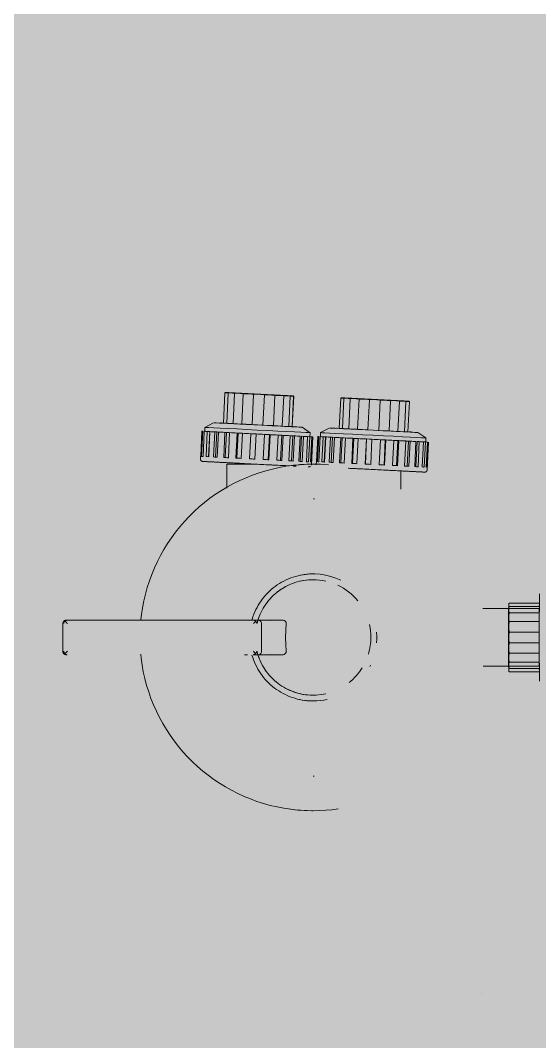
# Model space of a CAD drawing. Header units: millimetres. Extents: x -34838 to 729576, y -214038 to 121482.
# Drawn here: x 541116 to 541565, y -88479 to -87595 of the extents above; entities that cross this region are included whole.
import ezdxf

# ---------------------------------------------------------------- set-up
doc = ezdxf.new("R2010")
doc.units = ezdxf.units.MM
doc.header["$MEASUREMENT"] = 0
doc.layers.add('0_Ном._пера__202', color=7, linetype='Continuous', lineweight=13, true_color=0xe89b00)
doc.layers.add('АП _ 0 _ ОБЛАДНАННЯ (НИЖНЄ).3D_Ном._пера__211', color=7, linetype='Continuous', lineweight=13, true_color=0x0679ce)
doc.layers.add('АП _ 0 _ ОБЛАДНАННЯ (НИЖНЄ).3D_Ном._пера__155', color=1, linetype='Continuous', lineweight=13)
doc.layers.add('АП _ 0 _ ОБЛАДНАННЯ (НИЖНЄ).3D_Ном._пера__50', color=7, linetype='Continuous', lineweight=20)

msp = doc.modelspace()

# ---------------------------------------------------------------- hatches: boundary and pattern name
at = {"layer": '0_Ном._пера__202', "linetype": 'Continuous', "lineweight": 0, "true_color": 0x3a2600}
h = msp.add_hatch(color=38, dxfattribs=at)
h.paths.add_polyline_path([(537345.76, -89145.7), (537345.76, -85887.7), (549367.76, -85887.7), (549367.76, -91535.7), (548746.76, -91535.7), (548466.76, -91537.7), (548466.76, -91937.7), (548746.76, -91937.7), (548746.76, -93917.7), (524541.76, -93917.7), (524541.76, -91939.11), (524641.76, -91937.7), (524641.76, -91537.7), (524541.76, -91535.7), (524541.76, -89145.7)])
h.paths.add_polyline_path([(548441.76, -93667.7), (548441.76, -93567.7), (540441.76, -93567.7), (540441.76, -89237.7), (546311.76, -89237.7), (546311.76, -86887.7), (546215.76, -86887.7), (546211.76, -86887.7), (546211.76, -89137.7), (540441.76, -89137.7), (540441.76, -88437.7), (539841.76, -88437.7), (539841.76, -88542.31), (538499.8, -88542.31), (538499.8, -86772.31), (538399.8, -86772.31), (538399.8, -88642.31), (539841.76, -88642.31), (539841.76, -88900.04), (539841.76, -89237.7), (540341.76, -89237.7), (540341.76, -93567.7), (528441.76, -93567.7), (528441.76, -93667.7)], flags=0)
h.paths.add_polyline_path([(530641.76, -91937.7), (530241.76, -91937.7), (530241.76, -91537.7), (530641.76, -91537.7)], flags=0)
h.paths.add_polyline_path([(536241.76, -91537.7), (536641.76, -91537.7), (536641.76, -91937.7), (536241.76, -91937.7)], flags=0)
h.paths.add_polyline_path([(542641.76, -91937.7), (542241.76, -91937.7), (542241.76, -91537.7), (542641.76, -91537.7)], flags=0)
h.paths.add_polyline_path([(548016.76, -91937.7), (548016.76, -91537.7), (548416.76, -91537.7), (548416.76, -91937.7)], flags=0)

# ---------------------------------------------------------------- linework, layer by layer
at = {"layer": 'АП _ 0 _ ОБЛАДНАННЯ (НИЖНЄ).3D_Ном._пера__155', "color": 1, "linetype": 'Continuous', "lineweight": 13}
for p, q in [((541292.61, -87917.82), (541291.29, -87943.89)), ((541295.45, -87917.96), (541294.13, -87944.04)), ((541300.93, -87918.24), (541299.6, -87944.32)), ((541308.5, -87918.63), (541307.18, -87944.7)), ((541317.43, -87919.08), (541316.11, -87945.16)), ((541326.84, -87919.56), (541325.52, -87945.64)), ((541335.81, -87920.02), (541334.49, -87946.09)), ((541343.47, -87920.4), (541342.14, -87946.48)), ((541349.05, -87920.68), (541347.73, -87946.76)), ((541350.7, -87946.91), (541352.03, -87920.83)), ((541352.1, -87920.83), (541350.77, -87946.91)), ((541392.74, -87922.39), (541391.42, -87948.46)), ((541395.58, -87922.54), (541394.26, -87948.61)), ((541401.06, -87922.82), (541399.74, -87948.89)), ((541408.63, -87923.2), (541407.31, -87949.28)), ((541417.56, -87923.66), (541416.24, -87949.73)), ((541426.97, -87924.14), (541425.65, -87950.21)), ((541435.94, -87924.59), (541434.62, -87950.66)), ((541443.6, -87924.98), (541442.28, -87951.05)), ((541449.19, -87925.26), (541447.86, -87951.33)), ((541450.84, -87951.48), (541452.16, -87925.41)), ((541452.23, -87925.41), (541450.91, -87951.48)), ((541275.26, -87947.57), (541275.08, -87951.04)), ((541282.67, -87943.59), (541275.26, -87947.57)), ((541292.36, -87943.94), (541294.13, -87944.04)), ((541294.13, -87944.04), (541299.6, -87944.32)), ((541299.6, -87944.32), (541307.18, -87944.7)), ((541307.18, -87944.7), (541316.11, -87945.16)), ((541316.11, -87945.16), (541325.52, -87945.64)), ((541325.52, -87945.64), (541334.49, -87946.09)), ((541334.49, -87946.09), (541342.14, -87946.48)), ((541342.14, -87946.48), (541347.73, -87946.76)), ((541347.73, -87946.76), (541350.7, -87946.91)), ((541353.15, -87947.1), (541353.15, -87947.03)), ((541366.34, -87952.19), (541359.37, -87947.48)), ((541382.8, -87948.16), (541375.39, -87952.14)), ((541391.42, -87948.46), (541394.26, -87948.61)), ((541394.26, -87948.61), (541399.74, -87948.89)), ((541272.73, -87950.92), (541271.63, -87972.65)), ((541272.48, -87972.69), (541273.59, -87950.97)), ((541274.74, -87951.03), (541273.64, -87972.75)), ((541276.26, -87972.89), (541277.36, -87951.17)), ((541277.36, -87951.17), (541279.42, -87951.27)), ((541279.42, -87951.27), (541278.32, -87972.99)), ((541279.64, -87951.28), (541278.54, -87973)), ((541282.75, -87973.22), (541283.86, -87951.5)), ((541283.86, -87951.5), (541285.57, -87951.59)), ((541285.57, -87951.59), (541284.47, -87973.31)), ((541285.57, -87951.59), (541287.11, -87951.66)), ((541287.11, -87951.67), (541286.01, -87973.39)), ((541291.56, -87973.67), (541292.66, -87951.95)), ((541292.66, -87951.95), (541293.93, -87952.01)), ((541293.93, -87952.01), (541292.82, -87973.73)), ((541293.93, -87952.01), (541295.94, -87952.12)), ((541296.69, -87952.15), (541295.59, -87973.88)), ((541302.12, -87974.21), (541303.22, -87952.49)), ((541303.96, -87952.52), (541302.86, -87974.25)), ((541303.22, -87952.49), (541303.96, -87952.52)), ((541303.96, -87952.52), (541306.23, -87952.64)), ((541306.23, -87952.64), (541307.77, -87952.72)), ((541307.77, -87952.72), (541306.67, -87974.44)), ((541313.77, -87974.8), (541314.88, -87953.08)), ((541315.04, -87953.09), (541313.94, -87974.81)), ((541314.88, -87953.08), (541315.04, -87953.09)), ((541315.04, -87953.09), (541317.43, -87953.21)), ((541317.43, -87953.21), (541319.66, -87953.32)), ((541319.66, -87953.32), (541318.56, -87975.04)), ((541325.79, -87975.41), (541326.89, -87953.69)), ((541326.89, -87953.69), (541328.83, -87953.79)), ((541328.83, -87953.79), (541331.19, -87953.91)), ((541331.19, -87953.91), (541330.09, -87975.63)), ((541331.61, -87953.93), (541330.51, -87975.65)), ((541331.19, -87953.91), (541331.61, -87953.93)), ((541337.41, -87976), (541338.52, -87954.28)), ((541338.52, -87954.28), (541339.71, -87954.34)), ((541339.71, -87954.34), (541341.89, -87954.45)), ((541341.89, -87954.45), (541340.79, -87976.17)), ((541342.87, -87954.5), (541341.77, -87976.22)), ((541341.89, -87954.45), (541342.87, -87954.5)), ((541347.91, -87976.53), (541349.01, -87954.81)), ((541349.4, -87954.83), (541351.25, -87954.92)), ((541351.25, -87954.92), (541350.15, -87976.64)), ((541351.25, -87954.92), (541352.73, -87955)), ((541352.73, -87955), (541351.63, -87976.72)), ((541356.63, -87976.97), (541357.73, -87955.25)), ((541358.7, -87955.3), (541357.59, -87977.02)), ((541358.7, -87955.3), (541360.58, -87955.39)), ((541360.58, -87955.39), (541359.47, -87977.11)), ((541363.01, -87977.29), (541364.11, -87955.57)), ((541364.11, -87955.57), (541365.91, -87955.66)), ((541365.91, -87955.66), (541364.81, -87977.38)), ((541366.17, -87955.67), (541366.34, -87952.19)), ((541366.66, -87977.47), (541367.76, -87955.75)), ((541368.4, -87955.78), (541367.3, -87977.5)), ((541367.34, -87979.94), (541368.56, -87955.79)), ((541368.45, -87955.78), (541367.35, -87977.5)), ((541372.86, -87955.5), (541371.76, -87977.22)), ((541372.62, -87977.27), (541373.72, -87955.54)), ((541374.88, -87955.6), (541373.77, -87977.33)), ((541375.39, -87952.14), (541375.22, -87955.62)), ((541376.39, -87977.46), (541377.49, -87955.74)), ((541377.49, -87955.74), (541379.55, -87955.84)), ((541379.55, -87955.84), (541378.45, -87977.56)), ((541379.77, -87955.86), (541378.67, -87977.58)), ((541382.89, -87977.79), (541383.99, -87956.07)), ((541383.99, -87956.07), (541385.7, -87956.16)), ((541385.7, -87956.16), (541384.6, -87977.88)), ((541385.7, -87956.16), (541387.24, -87956.24)), ((541387.24, -87956.24), (541386.14, -87977.96)), ((541391.69, -87978.24), (541392.79, -87956.52)), ((541392.79, -87956.52), (541394.06, -87956.59)), ((541394.06, -87956.59), (541392.96, -87978.31)), ((541394.06, -87956.59), (541396.07, -87956.69)), ((541396.82, -87956.73), (541395.72, -87978.45)), ((541399.74, -87948.89), (541407.31, -87949.28)), ((541402.25, -87978.78), (541403.35, -87957.06)), ((541404.09, -87957.1), (541402.99, -87978.82)), ((541403.35, -87957.06), (541404.09, -87957.1)), ((541404.09, -87957.1), (541406.37, -87957.21)), ((541406.37, -87957.21), (541407.9, -87957.29)), ((541407.9, -87957.29), (541406.8, -87979.01)), ((541407.31, -87949.28), (541416.24, -87949.73)), ((541416.24, -87949.73), (541425.65, -87950.21)), ((541425.65, -87950.21), (541434.62, -87950.66)), ((541434.62, -87950.66), (541442.28, -87951.05)), ((541442.28, -87951.05), (541447.86, -87951.33)), ((541447.86, -87951.33), (541450.84, -87951.48)), ((541453.28, -87951.67), (541453.28, -87951.6)), ((541466.48, -87956.76), (541459.51, -87952.06)), ((541466.3, -87960.24), (541466.48, -87956.76)), ((541413.91, -87979.38), (541415.01, -87957.65)), ((541415.17, -87957.66), (541414.07, -87979.38)), ((541415.01, -87957.65), (541415.17, -87957.66)), ((541415.17, -87957.66), (541417.56, -87957.78)), ((541417.56, -87957.78), (541419.79, -87957.9)), ((541419.79, -87957.9), (541418.69, -87979.62)), ((541425.92, -87979.99), (541427.03, -87958.26)), ((541427.03, -87958.26), (541428.96, -87958.36)), ((541428.96, -87958.36), (541431.32, -87958.48)), ((541431.32, -87958.48), (541430.22, -87980.2)), ((541431.74, -87958.5), (541430.64, -87980.22)), ((541431.32, -87958.48), (541431.74, -87958.5)), ((541437.55, -87980.57), (541438.65, -87958.85)), ((541438.65, -87958.85), (541439.85, -87958.91)), ((541439.85, -87958.91), (541442.02, -87959.02)), ((541442.02, -87959.02), (541440.92, -87980.74)), ((541443, -87959.07), (541441.9, -87980.79)), ((541442.02, -87959.02), (541443, -87959.07)), ((541448.04, -87981.11), (541449.15, -87959.38)), ((541449.53, -87959.4), (541451.39, -87959.5)), ((541451.39, -87959.5), (541450.28, -87981.22)), ((541451.39, -87959.5), (541452.86, -87959.57)), ((541452.86, -87959.57), (541451.76, -87981.29)), ((541456.76, -87981.54), (541457.86, -87959.82)), ((541458.83, -87959.87), (541457.72, -87981.59)), ((541458.83, -87959.87), (541460.71, -87959.97)), ((541460.71, -87959.97), (541459.6, -87981.69)), ((541463.14, -87981.87), (541464.24, -87960.14)), ((541464.24, -87960.14), (541466.04, -87960.23)), ((541466.04, -87960.23), (541464.94, -87981.95)), ((541466.79, -87982.05), (541467.9, -87960.32)), ((541468.53, -87960.35), (541467.43, -87982.08)), ((541467.47, -87984.51), (541468.7, -87960.36)), ((541468.58, -87960.35), (541467.48, -87982.08)), ((541271.58, -87972.64), (541271.46, -87975.07)), ((541276.26, -87972.89), (541278.32, -87972.99)), ((541282.75, -87973.22), (541284.47, -87973.31)), ((541284.47, -87973.31), (541286.01, -87973.39)), ((541291.56, -87973.67), (541292.82, -87973.73)), ((541292.82, -87973.73), (541295.59, -87973.88)), ((541294.3, -87979.42), (541294.3, -88000.22)), ((541337.41, -87976), (541340.79, -87976.17)), ((541347.91, -87976.53), (541350.15, -87976.64)), ((541350.15, -87976.64), (541351.63, -87976.72)), ((541357.59, -87977.02), (541359.47, -87977.11)), ((541363.01, -87977.29), (541364.81, -87977.38)), ((541365.29, -87981.75), (541365.18, -87981.75)), ((541367.34, -87979.94), (541367.33, -87980.01)), ((541369.35, -87979.42), (541369.31, -87979.42)), ((541371.72, -87977.22), (541371.59, -87979.64)), ((541376.39, -87977.46), (541378.45, -87977.56)), ((541382.89, -87977.79), (541384.6, -87977.88)), ((541384.6, -87977.88), (541386.14, -87977.96)), ((541391.69, -87978.24), (541392.96, -87978.31)), ((541392.96, -87978.31), (541395.72, -87978.45)), ((541437.55, -87980.57), (541440.92, -87980.74)), ((541448.04, -87981.1), (541450.28, -87981.22)), ((541450.28, -87981.22), (541451.76, -87981.29)), ((541457.72, -87981.59), (541459.6, -87981.69)), ((541463.14, -87981.86), (541464.94, -87981.95)), ((541444.67, -88000.95), (541444.67, -87985.27)), ((541370.1, -88009.42), (541369.29, -88009.42)), ((541369.02, -88074.42), (541368.95, -88074.42)), ((541538.16, -88104.42), (541515.55, -88104.42)), ((541540.11, -88104.42), (541515.55, -88104.42)), ((541564.52, -88102.58), (541538.41, -88102.58)), ((541564.59, -88099.67), (541538.48, -88099.67)), ((541564.46, -88108.12), (541564.5, -88104.74)), ((541564.52, -88102.58), (541564.57, -88100.45)), ((541156.18, -88114.42), (541155.47, -88114.42)), ((541317.14, -88114.42), (541156.18, -88114.42)), ((541321.53, -88114.42), (541317.14, -88114.42)), ((541342.18, -88114.42), (541321.53, -88114.42)), ((541564.42, -88115.74), (541538.32, -88115.74)), ((541564.46, -88108.12), (541538.36, -88108.12)), ((541564.4, -88124.71), (541564.42, -88115.74)), ((541564.42, -88115.74), (541564.46, -88108.12)), ((541564.46, -88115.75), (541564.45, -88119.48)), ((541152.47, -88117.18), (541152.47, -88141.66)), ((541324.25, -88141.42), (541324.25, -88117.42)), ((541564.4, -88124.71), (541538.3, -88124.71)), ((541564.4, -88134.13), (541564.4, -88124.71)), ((541564.4, -88134.13), (541538.3, -88134.13)), ((541564.42, -88143.09), (541564.4, -88134.13)), ((541564.45, -88139.36), (541564.46, -88143.08)), ((541309.54, -88144.42), (541312.04, -88144.42)), ((541317.14, -88144.42), (541333.09, -88144.42)), ((541564.42, -88143.09), (541538.32, -88143.09)), ((541564.47, -88150.72), (541538.36, -88150.72)), ((541564.47, -88150.72), (541564.42, -88143.09)), ((541564.5, -88154.1), (541564.47, -88150.72)), ((541515.88, -88154.42), (541538.16, -88154.42)), ((541564.52, -88156.25), (541538.42, -88156.25)), ((541538.48, -88159.17), (541564.59, -88159.17)), ((541564.57, -88158.39), (541564.52, -88156.25)), ((541368.74, -88184.42), (541368.81, -88184.42)), ((541368.84, -88249.42), (541369.65, -88249.42)), ((541368.75, -88279.42), (541368.78, -88279.42))]:
    msp.add_line(p, q, dxfattribs=at)
at = {"layer": 'АП _ 0 _ ОБЛАДНАННЯ (НИЖНЄ).3D_Ном._пера__155', "color": 1, "linetype": 'Continuous', "lineweight": 13, "flags": 128}
for points in [[(541292.61, -87917.82), (541293.57, -87917.63), (541294.52, -87917.67), (541295.45, -87917.96)], [(541292.66, -87917.56), (541292.71, -87917.53), (541292.76, -87917.51), (541292.82, -87917.5), (541292.87, -87917.48), (541292.93, -87917.47), (541292.99, -87917.46), (541293.04, -87917.45), (541293.1, -87917.45), (541293.16, -87917.44), (541293.21, -87917.44), (541293.27, -87917.44), (541293.29, -87917.44)], [(541293.29, -87917.44), (541293.32, -87917.44), (541293.4, -87917.45), (541293.53, -87917.45), (541293.7, -87917.46), (541293.91, -87917.47), (541294.18, -87917.48), (541294.48, -87917.5), (541294.84, -87917.52), (541295.23, -87917.54), (541295.67, -87917.56), (541296.15, -87917.58), (541296.68, -87917.61), (541297.24, -87917.64), (541297.85, -87917.67), (541298.49, -87917.7), (541299.18, -87917.73), (541299.9, -87917.77), (541300.65, -87917.81), (541301.44, -87917.85), (541302.27, -87917.89), (541303.12, -87917.93), (541304.01, -87917.98), (541304.93, -87918.02), (541305.87, -87918.07), (541306.84, -87918.12), (541307.84, -87918.17), (541308.86, -87918.22), (541309.9, -87918.28), (541310.96, -87918.33), (541312.04, -87918.38), (541313.13, -87918.44), (541314.24, -87918.5), (541315.36, -87918.55), (541316.5, -87918.61), (541317.64, -87918.67), (541318.79, -87918.73), (541319.95, -87918.79), (541321.11, -87918.84), (541322.27, -87918.9), (541323.44, -87918.96), (541324.6, -87919.02), (541325.76, -87919.08), (541326.91, -87919.14), (541328.05, -87919.2), (541329.19, -87919.25), (541330.32, -87919.31), (541331.43, -87919.37), (541332.53, -87919.42), (541333.61, -87919.48), (541334.67, -87919.53), (541335.72, -87919.59), (541336.74, -87919.64), (541337.74, -87919.69), (541338.71, -87919.74), (541339.66, -87919.79), (541340.58, -87919.84), (541341.48, -87919.88), (541342.34, -87919.92), (541343.17, -87919.97), (541343.96, -87920.01), (541344.73, -87920.05), (541345.45, -87920.08), (541346.14, -87920.12), (541346.79, -87920.15), (541347.4, -87920.18), (541347.98, -87920.21), (541348.51, -87920.24), (541349, -87920.27), (541349.44, -87920.29), (541349.85, -87920.31), (541350.21, -87920.33), (541350.52, -87920.35), (541350.79, -87920.36), (541351.02, -87920.37), (541351.2, -87920.38), (541351.33, -87920.39), (541351.41, -87920.39), (541351.45, -87920.4)], [(541351.46, -87920.4), (541351.42, -87920.39), (541351.35, -87920.39), (541351.22, -87920.38), (541351.05, -87920.38), (541350.83, -87920.37), (541350.57, -87920.35), (541350.26, -87920.34), (541349.91, -87920.32), (541349.52, -87920.3), (541349.08, -87920.28), (541348.59, -87920.25), (541348.07, -87920.23), (541347.51, -87920.2), (541346.9, -87920.17), (541346.26, -87920.14), (541345.57, -87920.1), (541344.85, -87920.07), (541344.1, -87920.03), (541343.31, -87919.99), (541342.48, -87919.95), (541341.63, -87919.9), (541340.74, -87919.86), (541339.82, -87919.81), (541338.88, -87919.77), (541337.91, -87919.72), (541336.91, -87919.67), (541335.89, -87919.61), (541334.85, -87919.56), (541333.79, -87919.51), (541332.71, -87919.45), (541331.62, -87919.4), (541330.51, -87919.34), (541329.38, -87919.28), (541328.25, -87919.23), (541327.11, -87919.17), (541325.96, -87919.11), (541324.8, -87919.05), (541323.64, -87918.99), (541322.47, -87918.93), (541321.31, -87918.88), (541320.15, -87918.82), (541318.99, -87918.76), (541317.84, -87918.7), (541316.69, -87918.64), (541315.56, -87918.58), (541314.43, -87918.53), (541313.32, -87918.47), (541312.22, -87918.41), (541311.14, -87918.36), (541310.08, -87918.3), (541309.03, -87918.25), (541308.01, -87918.2), (541307.01, -87918.15), (541306.04, -87918.1), (541305.09, -87918.05), (541304.17, -87918), (541303.27, -87917.96), (541302.41, -87917.91), (541301.58, -87917.87), (541300.79, -87917.83), (541300.02, -87917.79), (541299.3, -87917.75), (541298.61, -87917.72), (541297.96, -87917.68), (541297.34, -87917.65), (541296.77, -87917.62), (541296.24, -87917.6), (541295.75, -87917.57), (541295.3, -87917.55), (541294.9, -87917.53), (541294.54, -87917.51), (541294.23, -87917.49), (541293.96, -87917.48), (541293.73, -87917.47), (541293.55, -87917.46), (541293.42, -87917.45), (541293.33, -87917.45), (541293.29, -87917.44)], [(541295.45, -87917.96), (541297.29, -87917.82), (541299.12, -87917.91), (541300.93, -87918.24)], [(541300.93, -87918.24), (541303.47, -87918.13), (541305.99, -87918.26), (541308.5, -87918.63)], [(541308.5, -87918.63), (541311.49, -87918.54), (541314.47, -87918.69), (541317.43, -87919.08)], [(541317.79, -87919.07), (541316.11, -87918.83)], [(541317.43, -87919.08), (541320.58, -87919), (541323.72, -87919.16), (541326.84, -87919.56)], [(541327.19, -87919.55), (541324.15, -87919.16)], [(541326.84, -87919.56), (541329.85, -87919.47), (541332.84, -87919.63), (541335.81, -87920.02)], [(541335.81, -87920.02), (541338.38, -87919.91), (541340.93, -87920.04), (541343.47, -87920.4)], [(541343.47, -87920.4), (541345.34, -87920.26), (541347.21, -87920.35), (541349.05, -87920.68)], [(541349.05, -87920.68), (541350.06, -87920.49), (541351.05, -87920.54), (541352.03, -87920.83)], [(541351.46, -87920.4), (541351.51, -87920.4), (541351.57, -87920.41), (541351.63, -87920.41), (541351.68, -87920.43), (541351.74, -87920.44), (541351.79, -87920.45), (541351.85, -87920.47), (541351.9, -87920.49), (541351.96, -87920.51), (541352.01, -87920.54), (541352.06, -87920.56), (541352.08, -87920.57)], [(541352.08, -87920.57), (541352.09, -87920.62), (541352.1, -87920.83)], [(541392.79, -87922.13), (541392.84, -87922.11), (541392.9, -87922.09), (541392.95, -87922.07), (541393.01, -87922.06), (541393.06, -87922.04), (541393.12, -87922.03), (541393.18, -87922.02), (541393.23, -87922.02), (541393.29, -87922.02), (541393.35, -87922.01), (541393.4, -87922.01), (541393.42, -87922.02)], [(541393.42, -87922.02), (541393.46, -87922.02), (541393.53, -87922.02), (541393.66, -87922.03), (541393.83, -87922.03), (541394.05, -87922.05), (541394.31, -87922.06), (541394.62, -87922.07), (541394.97, -87922.09), (541395.36, -87922.11), (541395.8, -87922.13), (541396.29, -87922.16), (541396.81, -87922.18), (541397.38, -87922.21), (541397.98, -87922.24), (541398.63, -87922.27), (541399.31, -87922.31), (541400.03, -87922.34), (541400.78, -87922.38), (541401.57, -87922.42), (541402.4, -87922.46), (541403.25, -87922.51), (541404.14, -87922.55), (541405.06, -87922.6), (541406, -87922.65), (541406.97, -87922.69), (541407.97, -87922.75), (541408.99, -87922.8), (541410.03, -87922.85), (541411.09, -87922.9), (541412.17, -87922.96), (541413.26, -87923.01), (541414.37, -87923.07), (541415.5, -87923.13), (541416.63, -87923.18), (541417.77, -87923.24), (541418.93, -87923.3), (541420.08, -87923.36), (541421.24, -87923.42), (541422.41, -87923.48), (541423.57, -87923.54), (541424.73, -87923.59), (541425.89, -87923.65), (541427.04, -87923.71), (541428.19, -87923.77), (541429.32, -87923.83), (541430.45, -87923.89), (541431.56, -87923.94), (541432.66, -87924), (541433.74, -87924.05), (541434.8, -87924.11), (541435.85, -87924.16), (541436.87, -87924.21), (541437.87, -87924.26), (541438.85, -87924.31), (541439.79, -87924.36), (541440.72, -87924.41), (541441.61, -87924.45), (541442.47, -87924.5), (541443.3, -87924.54), (541444.1, -87924.58), (541444.86, -87924.62), (541445.58, -87924.66), (541446.27, -87924.69), (541446.92, -87924.73), (541447.54, -87924.76), (541448.11, -87924.79), (541448.64, -87924.81), (541449.13, -87924.84), (541449.58, -87924.86), (541449.98, -87924.88), (541450.34, -87924.9), (541450.65, -87924.92), (541450.92, -87924.93), (541451.15, -87924.94), (541451.33, -87924.95), (541451.46, -87924.96), (541451.55, -87924.97), (541451.59, -87924.97)], [(541451.59, -87924.97), (541451.56, -87924.97), (541451.48, -87924.96), (541451.35, -87924.96), (541451.18, -87924.95), (541450.97, -87924.94), (541450.7, -87924.93), (541450.4, -87924.91), (541450.04, -87924.89), (541449.65, -87924.87), (541449.21, -87924.85), (541448.73, -87924.83), (541448.2, -87924.8), (541447.64, -87924.77), (541447.03, -87924.74), (541446.39, -87924.71), (541445.71, -87924.68), (541444.99, -87924.64), (541444.23, -87924.6), (541443.44, -87924.56), (541442.61, -87924.52), (541441.76, -87924.48), (541440.87, -87924.43), (541439.95, -87924.39), (541439.01, -87924.34), (541438.04, -87924.29), (541437.04, -87924.24), (541436.03, -87924.19), (541434.98, -87924.14), (541433.92, -87924.08), (541432.85, -87924.03), (541431.75, -87923.97), (541430.64, -87923.92), (541429.52, -87923.86), (541428.38, -87923.8), (541427.24, -87923.74), (541426.09, -87923.68), (541424.93, -87923.63), (541423.77, -87923.57), (541422.61, -87923.51), (541421.44, -87923.45), (541420.28, -87923.39), (541419.12, -87923.33), (541417.97, -87923.27), (541416.83, -87923.21), (541415.69, -87923.16), (541414.57, -87923.1), (541413.45, -87923.04), (541412.36, -87922.99), (541411.27, -87922.93), (541410.21, -87922.88), (541409.17, -87922.82), (541408.14, -87922.77), (541407.14, -87922.72), (541406.17, -87922.67), (541405.22, -87922.62), (541404.3, -87922.58), (541403.41, -87922.53), (541402.54, -87922.49), (541401.71, -87922.44), (541400.92, -87922.4), (541400.16, -87922.36), (541399.43, -87922.33), (541398.74, -87922.29), (541398.09, -87922.26), (541397.48, -87922.23), (541396.9, -87922.2), (541396.37, -87922.17), (541395.88, -87922.14), (541395.44, -87922.12), (541395.03, -87922.1), (541394.67, -87922.08), (541394.36, -87922.07), (541394.09, -87922.05), (541393.86, -87922.04), (541393.69, -87922.03), (541393.55, -87922.02), (541393.47, -87922.02), (541393.43, -87922.02)], [(541392.74, -87922.39), (541393.7, -87922.2), (541394.65, -87922.25), (541395.58, -87922.54)], [(541395.58, -87922.54), (541397.42, -87922.39), (541399.25, -87922.48), (541401.06, -87922.82)], [(541401.06, -87922.82), (541403.6, -87922.71), (541406.12, -87922.84), (541408.63, -87923.2)], [(541408.63, -87923.2), (541411.62, -87923.12), (541414.6, -87923.27), (541417.56, -87923.66)], [(541417.92, -87923.65), (541416.24, -87923.4)], [(541417.56, -87923.66), (541420.71, -87923.58), (541423.85, -87923.74), (541426.97, -87924.14)], [(541427.32, -87924.12), (541424.28, -87923.74)], [(541426.97, -87924.14), (541429.98, -87924.05), (541432.97, -87924.2), (541435.94, -87924.59)], [(541435.94, -87924.59), (541438.51, -87924.48), (541441.06, -87924.61), (541443.6, -87924.98)], [(541443.6, -87924.98), (541445.48, -87924.83), (541447.34, -87924.93), (541449.19, -87925.26)], [(541449.19, -87925.26), (541450.19, -87925.07), (541451.18, -87925.12), (541452.16, -87925.41)], [(541451.59, -87924.97), (541451.65, -87924.97), (541451.7, -87924.98), (541451.76, -87924.99), (541451.82, -87925), (541451.87, -87925.01), (541451.93, -87925.03), (541451.98, -87925.04), (541452.04, -87925.06), (541452.09, -87925.09), (541452.14, -87925.11), (541452.19, -87925.14), (541452.21, -87925.15)], [(541452.21, -87925.15), (541452.22, -87925.2), (541452.23, -87925.41)], [(541353.14, -87947.1), (541346.87, -87946.77), (541330.73, -87945.95), (541310.88, -87944.94), (541294.9, -87944.13), (541288.91, -87943.83)], [(541288.91, -87943.84), (541294.9, -87944.16), (541310.88, -87944.98), (541330.73, -87945.99), (541346.87, -87946.8), (541353.14, -87947.1)], [(541453.28, -87951.67), (541447, -87951.34), (541430.86, -87950.53), (541411.01, -87949.52), (541395.04, -87948.7), (541389.04, -87948.41)], [(541389.04, -87948.41), (541395.04, -87948.74), (541411.01, -87949.55), (541430.86, -87950.56), (541447, -87951.38), (541453.28, -87951.67)], [(541273.28, -87977.08), (541273.21, -87977.08), (541273.13, -87977.07), (541273.05, -87977.06), (541272.98, -87977.04), (541272.9, -87977.03), (541272.83, -87977.01), (541272.76, -87976.98), (541272.68, -87976.96), (541272.61, -87976.93), (541272.54, -87976.9), (541272.47, -87976.86), (541272.41, -87976.82), (541272.34, -87976.78), (541272.28, -87976.74), (541272.22, -87976.69), (541272.16, -87976.65), (541272.1, -87976.6), (541272.04, -87976.54), (541271.99, -87976.49), (541271.94, -87976.43), (541271.89, -87976.37), (541271.84, -87976.31), (541271.79, -87976.25), (541271.75, -87976.19), (541271.71, -87976.12), (541271.68, -87976.05), (541271.64, -87975.98), (541271.61, -87975.91), (541271.58, -87975.84), (541271.56, -87975.77), (541271.53, -87975.7), (541271.51, -87975.62), (541271.5, -87975.55), (541271.48, -87975.47), (541271.47, -87975.4), (541271.47, -87975.32), (541271.46, -87975.24), (541271.46, -87975.17), (541271.46, -87975.09), (541271.46, -87975.07)], [(541369.31, -87979.42), (541363.31, -87979.53), (541357.32, -87979.88), (541351.35, -87980.47), (541345.41, -87981.29), (541339.5, -87982.35), (541333.65, -87983.65), (541327.85, -87985.18), (541322.11, -87986.95), (541316.45, -87988.94), (541310.88, -87991.15), (541305.39, -87993.59), (541300.01, -87996.24), (541294.74, -87999.11), (541289.59, -88002.18), (541284.57, -88005.46), (541279.68, -88008.94), (541274.93, -88012.61), (541270.33, -88016.46), (541265.9, -88020.5), (541261.62, -88024.71), (541257.52, -88029.09), (541253.6, -88033.63), (541249.86, -88038.32), (541246.31, -88043.16), (541242.96, -88048.14), (541239.81, -88053.24), (541236.87, -88058.47), (541234.14, -88063.81), (541231.62, -88069.26), (541229.33, -88074.8), (541227.26, -88080.43), (541225.41, -88086.14), (541223.79, -88091.92), (541222.41, -88097.76), (541221.26, -88103.65), (541220.35, -88109.58), (541219.87, -88113.84)], [(541273.28, -87977.08), (541273.32, -87977.09), (541273.43, -87977.09), (541273.61, -87977.1), (541273.87, -87977.12), (541274.2, -87977.13), (541274.6, -87977.16), (541275.07, -87977.18), (541275.62, -87977.21), (541276.23, -87977.24), (541276.91, -87977.28), (541277.66, -87977.31), (541278.48, -87977.36), (541279.36, -87977.4), (541280.31, -87977.45), (541281.32, -87977.5), (541282.39, -87977.56), (541283.52, -87977.61), (541284.7, -87977.68), (541285.94, -87977.74), (541287.24, -87977.8), (541288.58, -87977.87), (541289.98, -87977.94), (541291.42, -87978.02), (541292.91, -87978.09), (541294.44, -87978.17), (541296.01, -87978.25), (541297.61, -87978.33), (541299.25, -87978.42), (541300.92, -87978.5), (541302.63, -87978.59), (541304.35, -87978.68), (541306.11, -87978.77), (541307.88, -87978.86), (541309.67, -87978.95), (541311.48, -87979.04), (541313.3, -87979.13), (541315.13, -87979.23), (541316.97, -87979.32), (541318.8, -87979.41), (541320.65, -87979.51), (541322.48, -87979.6), (541324.32, -87979.69), (541326.14, -87979.78), (541327.96, -87979.88), (541329.76, -87979.97), (541331.54, -87980.06), (541333.31, -87980.15), (541335.05, -87980.24), (541336.76, -87980.32), (541338.45, -87980.41), (541340.11, -87980.49), (541341.74, -87980.57), (541343.33, -87980.65), (541344.88, -87980.73), (541346.39, -87980.81), (541347.85, -87980.88), (541348.06, -87980.89)], [(541298.49, -87978.35), (541296.87, -87978.27), (541295.28, -87978.19), (541293.73, -87978.11), (541292.22, -87978.03), (541290.75, -87977.96), (541289.33, -87977.89), (541287.96, -87977.82), (541286.64, -87977.75), (541285.37, -87977.69), (541284.15, -87977.63), (541282.99, -87977.57), (541281.89, -87977.51), (541280.85, -87977.46), (541279.87, -87977.41), (541278.95, -87977.36), (541278.1, -87977.32), (541277.31, -87977.28), (541276.59, -87977.25), (541275.94, -87977.21), (541275.36, -87977.19), (541274.85, -87977.16), (541274.41, -87977.14), (541274.04, -87977.12), (541273.74, -87977.11), (541273.52, -87977.09), (541273.37, -87977.09), (541273.29, -87977.08)], [(541343.14, -87980.63), (541343.02, -87980.63), (541333.85, -87980.17), (541319.12, -87979.42)], [(541347.18, -87980.82), (541345.7, -87980.75), (541344.17, -87980.67)], [(541350.29, -87980.6), (541350.55, -87980.56), (541350.81, -87980.53), (541351.31, -87980.47), (541351.79, -87980.42), (541352.03, -87980.39), (541352.27, -87980.36), (541352.51, -87980.34), (541352.74, -87980.31), (541353.2, -87980.26), (541353.65, -87980.21), (541354.1, -87980.17)], [(541351.69, -87981.08), (541352.97, -87981.14), (541354.2, -87981.2)], [(541364.49, -87981.72), (541364.81, -87981.73), (541365.04, -87981.75), (541365.21, -87981.75), (541365.3, -87981.76), (541365.32, -87981.76)], [(541366.5, -87981.42), (541366.44, -87981.47), (541366.37, -87981.51), (541366.31, -87981.54), (541366.24, -87981.58), (541366.17, -87981.61), (541366.1, -87981.64), (541366.02, -87981.66), (541365.95, -87981.69), (541365.88, -87981.7), (541365.8, -87981.72), (541365.73, -87981.74), (541365.65, -87981.75), (541365.57, -87981.75), (541365.5, -87981.76), (541365.42, -87981.76), (541365.34, -87981.76)], [(541371.62, -87980.05), (541371.61, -87979.97), (541371.6, -87979.89), (541371.59, -87979.82), (541371.59, -87979.74), (541371.59, -87979.66), (541371.59, -87979.64)], [(541399.09, -87982.97), (541407.01, -87983.37), (541419.48, -87984.01)], [(541399.51, -87983), (541401.06, -87983.08), (541402.76, -87983.16), (541404.49, -87983.25), (541406.24, -87983.34), (541408.01, -87983.43), (541409.8, -87983.52), (541411.61, -87983.61), (541413.43, -87983.71), (541415.26, -87983.8), (541417.1, -87983.89), (541418.94, -87983.99), (541420.78, -87984.08), (541422.62, -87984.17), (541424.45, -87984.27), (541426.28, -87984.36), (541428.09, -87984.45), (541429.89, -87984.54), (541431.67, -87984.63), (541433.44, -87984.72), (541435.18, -87984.81), (541436.9, -87984.9), (541438.59, -87984.98), (541440.24, -87985.07), (541441.87, -87985.15), (541443.46, -87985.23), (541445.01, -87985.31), (541446.52, -87985.38), (541447.98, -87985.46), (541449.4, -87985.53), (541450.78, -87985.6), (541452.1, -87985.66), (541453.37, -87985.73), (541454.59, -87985.79), (541455.75, -87985.85), (541456.85, -87985.9), (541457.89, -87985.96), (541458.87, -87986), (541459.79, -87986.05), (541460.64, -87986.09), (541461.43, -87986.13), (541462.15, -87986.17), (541462.8, -87986.2), (541463.38, -87986.23), (541463.89, -87986.26), (541464.33, -87986.28), (541464.7, -87986.3), (541464.99, -87986.31), (541465.22, -87986.32), (541465.37, -87986.33), (541465.44, -87986.33)], [(541443.5, -87985.21), (541443.39, -87985.21), (541434.21, -87984.75), (541419.48, -87984.01)], [(541465.46, -87986.33), (541465.42, -87986.33), (541465.31, -87986.32), (541465.12, -87986.31), (541464.87, -87986.3), (541464.54, -87986.28), (541464.14, -87986.26), (541463.66, -87986.24), (541463.12, -87986.21), (541462.51, -87986.18), (541461.82, -87986.14), (541461.07, -87986.1), (541460.26, -87986.06), (541459.37, -87986.01), (541458.43, -87985.97), (541457.42, -87985.91), (541456.35, -87985.86), (541455.22, -87985.8), (541454.03, -87985.74), (541452.79, -87985.68), (541451.5, -87985.61), (541450.15, -87985.54), (541448.76, -87985.47), (541447.32, -87985.4), (541445.83, -87985.32), (541444.3, -87985.24)], [(541467.47, -87984.51), (541467.47, -87984.59), (541467.46, -87984.66), (541467.45, -87984.74), (541467.43, -87984.81), (541467.41, -87984.89), (541467.39, -87984.96), (541467.37, -87985.04), (541467.34, -87985.11), (541467.31, -87985.18), (541467.28, -87985.25), (541467.25, -87985.32), (541467.21, -87985.39), (541467.17, -87985.45), (541467.13, -87985.51), (541467.08, -87985.58), (541467.03, -87985.64), (541466.98, -87985.69), (541466.93, -87985.75), (541466.88, -87985.8), (541466.82, -87985.86), (541466.76, -87985.91), (541466.7, -87985.95), (541466.64, -87986), (541466.57, -87986.04), (541466.51, -87986.08), (541466.44, -87986.12), (541466.37, -87986.15), (541466.3, -87986.18), (541466.23, -87986.21), (541466.16, -87986.24), (541466.08, -87986.26), (541466.01, -87986.28), (541465.93, -87986.29), (541465.86, -87986.31), (541465.78, -87986.32), (541465.71, -87986.33), (541465.63, -87986.33), (541465.55, -87986.33), (541465.48, -87986.33), (541465.46, -87986.33)], [(541368.95, -88074.42), (541366.75, -88074.46), (541364.55, -88074.59), (541362.36, -88074.8), (541360.18, -88075.11), (541358.02, -88075.5), (541355.87, -88075.97), (541353.74, -88076.53), (541351.64, -88077.18), (541349.57, -88077.91), (541347.52, -88078.72), (541345.51, -88079.61), (541343.54, -88080.59), (541341.61, -88081.64), (541339.72, -88082.77), (541337.87, -88083.97), (541336.08, -88085.24), (541334.34, -88086.59), (541332.66, -88088), (541331.03, -88089.48), (541329.46, -88091.03), (541327.96, -88092.63), (541326.52, -88094.3), (541325.15, -88096.02), (541323.85, -88097.79), (541322.62, -88099.62), (541321.47, -88101.49), (541320.39, -88103.41), (541319.38, -88105.36), (541318.46, -88107.36), (541317.62, -88109.39), (541316.86, -88111.46), (541316.18, -88113.55), (541316.1, -88113.84)], [(541368.9, -88079.42), (541366.9, -88079.46), (541364.91, -88079.57), (541362.91, -88079.77), (541360.93, -88080.04), (541358.97, -88080.4), (541357.01, -88080.83), (541355.08, -88081.34), (541353.17, -88081.93), (541351.28, -88082.59), (541349.42, -88083.33), (541347.6, -88084.14), (541345.8, -88085.03), (541344.04, -88085.98), (541342.33, -88087.01), (541340.65, -88088.1), (541339.02, -88089.26), (541337.44, -88090.48), (541335.91, -88091.77), (541334.43, -88093.11), (541333.01, -88094.52), (541331.64, -88095.98), (541330.33, -88097.49), (541329.08, -88099.05), (541327.9, -88100.67), (541326.79, -88102.33), (541325.74, -88104.03), (541324.75, -88105.77), (541323.84, -88107.55), (541323.01, -88109.37), (541322.24, -88111.21), (541321.55, -88113.09), (541320.93, -88114.99), (541320.4, -88116.92)], [(541538.25, -88099.67), (541538.11, -88100.15), (541538.09, -88100.32), (541538.08, -88100.49), (541538.07, -88100.68), (541538.06, -88100.92), (541538.06, -88101.2), (541538.05, -88101.52), (541538.04, -88101.89), (541538.03, -88102.3), (541538.02, -88102.75), (541538.02, -88103.24), (541538.01, -88103.77), (541538, -88104.35), (541537.99, -88104.97), (541537.99, -88105.62), (541537.98, -88106.31), (541537.97, -88107.04), (541537.97, -88107.81), (541537.96, -88108.6), (541537.95, -88109.44), (541537.95, -88110.3), (541537.94, -88111.2), (541537.94, -88112.12), (541537.93, -88113.07), (541537.93, -88114.05), (541537.92, -88115.05), (541537.92, -88116.08), (541537.92, -88117.12), (541537.91, -88118.19), (541537.91, -88119.27), (541537.91, -88120.37), (541537.9, -88121.49), (541537.9, -88122.61), (541537.9, -88123.75), (541537.9, -88124.9), (541537.9, -88126.05), (541537.9, -88127.21), (541537.9, -88128.38), (541537.9, -88129.54), (541537.9, -88130.71), (541537.9, -88131.87), (541537.9, -88133.03), (541537.9, -88134.18), (541537.9, -88135.33), (541537.9, -88136.46), (541537.9, -88137.59), (541537.91, -88138.7), (541537.91, -88139.8), (541537.91, -88140.88), (541537.92, -88141.94), (541537.92, -88142.98), (541537.92, -88144), (541537.93, -88145), (541537.93, -88145.97), (541537.94, -88146.92), (541537.94, -88147.83), (541537.95, -88148.72), (541537.96, -88149.58), (541537.96, -88150.4), (541537.97, -88151.2), (541537.97, -88151.95), (541537.98, -88152.67), (541537.99, -88153.36), (541538, -88154), (541538, -88154.61), (541538.01, -88155.18), (541538.02, -88155.7), (541538.03, -88156.19), (541538.03, -88156.63), (541538.04, -88157.03), (541538.05, -88157.39), (541538.06, -88157.7), (541538.07, -88157.97), (541538.08, -88158.2), (541538.09, -88158.39), (541538.1, -88158.55), (541538.12, -88158.73), (541538.25, -88159.16)], [(541538.36, -88108.12), (541538.14, -88106.28), (541538.16, -88104.43), (541538.41, -88102.58)], [(541538.41, -88102.58), (541538.2, -88101.61), (541538.22, -88100.64), (541538.48, -88099.67)], [(541152.48, -88117.42), (541152.49, -88116.86), (541152.61, -88116.31), (541152.71, -88116.05), (541152.84, -88115.79), (541153.19, -88115.3)], [(541153.19, -88115.3), (541153.9, -88114.8), (541154.28, -88114.63), (541154.67, -88114.51), (541155.47, -88114.42)], [(541153.65, -88115.79), (541153.19, -88115.3)], [(541154.23, -88115.3), (541153.69, -88115.96), (541153.49, -88116.31), (541153.34, -88116.68), (541153.19, -88117.42)], [(541156.18, -88114.42), (541155.67, -88114.47), (541155.16, -88114.63), (541154.92, -88114.75), (541154.68, -88114.91), (541154.23, -88115.3)], [(541154.23, -88115.3), (541154.93, -88115.96), (541155.3, -88116.31), (541155.67, -88116.68), (541156.42, -88117.42)], [(541317.14, -88114.42), (541317.69, -88114.49), (541317.96, -88114.58), (541318.23, -88114.71), (541318.48, -88114.87), (541318.72, -88115.07), (541319.15, -88115.59)], [(541319.15, -88115.59), (541318.6, -88116.17), (541318, -88116.79), (541317.38, -88117.42)], [(541319.15, -88115.59), (541319.6, -88116.17), (541319.91, -88116.79), (541320.09, -88117.42)], [(541321.53, -88114.42), (541322.11, -88114.49), (541322.67, -88114.7), (541323.19, -88115.04), (541323.63, -88115.5), (541323.96, -88116.07), (541324.18, -88116.73), (541324.25, -88117.42)], [(541333.09, -88114.42), (541332.51, -88114.49), (541331.95, -88114.71)], [(541342.18, -88114.42), (541337.46, -88114.42), (541333.09, -88114.42)], [(541345.6, -88117.42), (541345.61, -88117.04), (541345.56, -88116.67), (541345.44, -88116.32), (541345.37, -88116.15), (541345.28, -88115.99), (541345.18, -88115.83), (541345.07, -88115.68), (541344.94, -88115.54), (541344.82, -88115.41), (541344.68, -88115.29), (541344.54, -88115.18), (541344.24, -88114.97), (541344.08, -88114.88), (541343.92, -88114.8), (541343.59, -88114.66), (541342.9, -88114.48), (541342.18, -88114.42)], [(541538.3, -88124.71), (541538.06, -88121.72), (541538.07, -88118.73), (541538.32, -88115.74)], [(541538.32, -88115.74), (541538.09, -88113.21), (541538.11, -88110.66), (541538.36, -88108.12)], [(541345.05, -88129.42), (541345.17, -88123.41), (541345.6, -88117.42)], [(541538.3, -88134.13), (541538.06, -88130.99), (541538.06, -88127.85), (541538.3, -88124.71)], [(541345.05, -88129.42), (541345.17, -88135.43), (541345.6, -88141.42)], [(541538.32, -88143.09), (541538.07, -88140.11), (541538.06, -88137.12), (541538.3, -88134.13)], [(541153.19, -88143.54), (541152.75, -88142.88), (541152.61, -88142.53), (541152.52, -88142.17), (541152.48, -88141.42)], [(541153.19, -88141.42), (541153.34, -88142.17), (541153.49, -88142.53), (541153.69, -88142.88), (541154.23, -88143.54)], [(541153.81, -88142.88), (541153.19, -88143.54)], [(541156.42, -88141.42), (541155.86, -88141.98), (541155.3, -88142.53), (541155.02, -88142.8), (541154.75, -88143.06), (541154.23, -88143.54)], [(541317.38, -88141.42), (541318, -88142.05), (541318.6, -88142.66), (541319.15, -88143.25)], [(541319.15, -88143.25), (541319.6, -88142.66), (541319.91, -88142.05), (541320.09, -88141.42)], [(541320.27, -88141.42), (541320.76, -88143.24), (541321.35, -88145.15), (541322.01, -88147.03), (541322.76, -88148.89), (541323.57, -88150.72), (541324.46, -88152.51), (541325.42, -88154.26), (541326.45, -88155.98), (541327.54, -88157.65), (541328.7, -88159.28), (541329.93, -88160.86), (541331.22, -88162.39), (541332.57, -88163.87), (541333.97, -88165.29), (541335.44, -88166.65), (541336.95, -88167.96), (541338.52, -88169.2), (541340.13, -88170.38), (541341.79, -88171.49), (541343.5, -88172.54), (541345.24, -88173.52), (541347.02, -88174.42), (541348.84, -88175.26), (541350.69, -88176.02), (541352.57, -88176.71), (541354.47, -88177.32), (541356.4, -88177.86), (541358.35, -88178.31), (541360.31, -88178.69), (541362.29, -88178.99), (541364.27, -88179.21), (541366.27, -88179.35), (541368.27, -88179.42), (541368.71, -88179.42)], [(541324.25, -88141.42), (541324.18, -88142.11), (541323.97, -88142.76), (541323.63, -88143.34), (541323.19, -88143.8), (541322.81, -88144.07), (541322.61, -88144.18), (541322.4, -88144.26), (541321.53, -88144.42)], [(541345.6, -88141.42), (541345.61, -88141.8), (541345.56, -88142.17), (541345.44, -88142.52), (541345.37, -88142.69), (541345.28, -88142.85), (541345.18, -88143.01), (541345.07, -88143.15), (541344.82, -88143.42), (541344.68, -88143.55), (541344.54, -88143.66), (541344.39, -88143.77), (541344.24, -88143.87), (541344.08, -88143.95), (541343.92, -88144.04), (541343.59, -88144.18), (541342.9, -88144.36), (541342.18, -88144.42)], [(541153.19, -88143.54), (541153.72, -88143.94), (541153.99, -88144.09), (541154.28, -88144.21), (541154.87, -88144.37), (541155.47, -88144.42)], [(541154.23, -88143.54), (541154.84, -88144.04), (541155.16, -88144.21), (541155.5, -88144.33), (541156.18, -88144.42)], [(541219.76, -88143.93), (541220.11, -88147.38), (541220.95, -88153.32), (541222.02, -88159.22), (541223.33, -88165.08), (541224.87, -88170.87), (541226.65, -88176.61), (541228.65, -88182.26), (541230.87, -88187.83), (541233.32, -88193.31), (541235.98, -88198.69), (541238.86, -88203.95), (541241.94, -88209.1), (541245.23, -88214.12), (541248.72, -88219), (541252.4, -88223.74), (541256.26, -88228.33), (541260.31, -88232.76), (541264.53, -88237.02), (541268.91, -88241.12), (541273.46, -88245.03), (541278.16, -88248.76), (541283, -88252.3), (541287.99, -88255.64), (541293.1, -88258.78), (541298.33, -88261.71), (541303.68, -88264.44), (541309.13, -88266.94), (541314.68, -88269.23), (541320.31, -88271.29), (541326.02, -88273.12), (541331.8, -88274.73), (541337.64, -88276.1), (541343.54, -88277.24), (541349.47, -88278.14), (541355.43, -88278.8), (541361.41, -88279.23), (541367.41, -88279.41), (541368.75, -88279.42)], [(541315.99, -88144.62), (541316.64, -88146.72), (541317.37, -88148.8), (541318.19, -88150.84), (541319.08, -88152.85), (541320.06, -88154.82), (541321.12, -88156.75), (541322.25, -88158.64), (541323.45, -88160.48), (541324.73, -88162.27), (541326.08, -88164), (541327.5, -88165.69), (541328.98, -88167.31), (541330.53, -88168.87), (541332.14, -88170.38), (541333.8, -88171.81), (541335.53, -88173.18), (541337.3, -88174.48), (541339.13, -88175.7), (541341, -88176.85), (541342.92, -88177.93), (541344.88, -88178.93), (541346.88, -88179.84), (541348.92, -88180.68), (541350.98, -88181.44), (541353.08, -88182.11), (541355.2, -88182.7), (541357.34, -88183.2), (541359.5, -88183.62), (541361.67, -88183.95), (541363.86, -88184.19), (541366.05, -88184.35), (541368.25, -88184.42), (541368.74, -88184.42)], [(541319.15, -88143.25), (541318.72, -88143.76), (541318.48, -88143.97), (541318.23, -88144.13), (541317.96, -88144.26), (541317.69, -88144.35), (541317.14, -88144.42)], [(541333.09, -88144.42), (541332.52, -88144.35), (541331.95, -88144.13)], [(541342.18, -88144.42), (541337.47, -88144.42), (541333.09, -88144.42)], [(541538.36, -88150.72), (541538.11, -88148.18), (541538.09, -88145.64), (541538.32, -88143.09)], [(541538.42, -88156.25), (541538.16, -88154.41), (541538.14, -88152.56), (541538.36, -88150.72)], [(541538.48, -88159.17), (541538.22, -88158.2), (541538.2, -88157.23), (541538.42, -88156.25)]]:
    msp.add_lwpolyline(points, dxfattribs=at)
at = {"layer": 'АП _ 0 _ ОБЛАДНАННЯ (НИЖНЄ).3D_Ном._пера__155', "color": 1, "linetype": 'Continuous', "lineweight": 13}
for centre, radius, start, end in [((541369.06, -88129.42), 150, 84.9281, 95.7276), ((541368.92, -88129.42), 55, 64.2792, 102.85793), ((541368.81, -88129.42), 50, 77.14364, 102.85793), ((541368.81, -88129.42), 50, 115.06596, 128.57221), ((541368.81, -88129.42), 50, 39.22947, 64.71613), ((541368.81, -88129.42), 50, 163.39097, 165.77612), ((541368.81, -88129.42), 50, 0.00078, 12.85793), ((541368.92, -88129.42), 55, 0.00078, 4.89102), ((541368.81, -88129.42), 50, 343.28538, 0.00078), ((541368.92, -88129.42), 55, 355.11011, 0.00078), ((541368.81, -88129.42), 50, 194.22351, 202.06624), ((541368.81, -88129.42), 50, 205.71507, 231.42936), ((541368.81, -88129.42), 50, 308.57221, 328.27052), ((541368.92, -88129.42), 55, 332.71785, 334.2865), ((541368.81, -88129.42), 50, 243.90091, 282.85793), ((541368.92, -88129.42), 55, 257.14364, 282.85793), ((541369.06, -88129.42), 150, 261.81897, 278.1826)]:
    msp.add_arc(centre, radius, start, end, dxfattribs=at)
for centre, major_axis, ratio, start_param, end_param in [((541322.37, -87918.92), (-25.5, 1.29), 0.000359, 4.705055, 7.846647), ((541322.37, -87918.92), (-25.5, 1.29), 0.000359, 1.563462, 4.705055), ((541422.51, -87923.49), (-25.5, 1.29), 0.000359, 4.705055, 7.846647), ((541422.51, -87923.49), (-25.5, 1.29), 0.000359, 1.563462, 4.705055), ((541320.8, -87949.88), (-45.54, 2.31), 0.000359, 0, 1.563462), ((541321.02, -87945.53), (-38.35, 1.95), 0.000359, 0.167199, 1.563462), ((541321.03, -87945.4), (-32.12, 1.63), 0.000359, 5.907722, 6.275851), ((541321.02, -87945.53), (-38.35, 1.95), 0.000359, 1.563462, 3.308791), ((541321.03, -87945.4), (-32.12, 1.63), 0.000359, 3.141593, 3.432211), ((541421.16, -87950.11), (-38.35, 1.95), 0.000359, 0.167199, 1.563462), ((541421.16, -87949.97), (-32.12, 1.63), 0.000359, 5.907722, 6.275851), ((541320.63, -87953.35), (-47.94, 2.43), 0.000359, 0.042686, 0.193972), ((541320.63, -87953.35), (-47.94, 2.43), 0.000359, 0.294014, 0.4453), ((541320.63, -87953.35), (-47.94, 2.43), 0.000359, 0.545341, 0.696627), ((541320.63, -87953.35), (-47.94, 2.43), 0.000359, 0.796669, 0.947954), ((541320.63, -87953.35), (-47.94, 2.43), 0.000359, 1.047996, 1.199282), ((541320.63, -87953.35), (-47.94, 2.43), 0.000359, 1.299324, 1.450609), ((541320.63, -87953.35), (-47.94, 2.43), 0.000359, 1.550651, 1.701937), ((541320.8, -87949.88), (-45.54, 2.31), 0.000359, 1.563462, 3.134258), ((541320.63, -87953.35), (-47.94, 2.43), 0.000359, 1.801978, 1.953264), ((541320.63, -87953.35), (-47.94, 2.43), 0.000359, 2.053306, 2.204591), ((541320.63, -87953.35), (-47.94, 2.43), 0.000359, 2.304633, 2.455919), ((541320.63, -87953.35), (-47.94, 2.43), 0.000359, 2.555961, 2.707246), ((541320.8, -87949.88), (-45.54, 2.31), 0.000359, 3.142186, 3.358658), ((541320.63, -87953.35), (-47.94, 2.43), 0.000359, 2.807288, 2.958574), ((541320.63, -87953.35), (-47.94, 2.43), 0.000359, 3.058615, 3.134258), ((541320.63, -87953.35), (-47.94, 2.43), 0.000359, 3.141593, 3.209901), ((541420.76, -87957.93), (-47.94, 2.43), 0.000359, 0.042686, 0.193972), ((541420.76, -87957.93), (-47.94, 2.43), 0.000359, 0.294014, 0.4453), ((541420.93, -87954.45), (-45.54, 2.31), 0.000359, 0, 1.563462), ((541420.76, -87957.93), (-47.94, 2.43), 0.000359, 0.545341, 0.696627), ((541420.76, -87957.93), (-47.94, 2.43), 0.000359, 0.796669, 0.947954), ((541420.76, -87957.93), (-47.94, 2.43), 0.000359, 1.047996, 1.199282), ((541420.76, -87957.93), (-47.94, 2.43), 0.000359, 1.299324, 1.450609), ((541420.93, -87954.45), (-45.54, 2.31), 0.000359, 1.563462, 3.134258), ((541421.16, -87950.11), (-38.35, 1.95), 0.000359, 1.563462, 3.308791), ((541421.16, -87949.97), (-32.12, 1.63), 0.000359, 3.141593, 3.432211), ((541420.93, -87954.45), (-45.54, 2.31), 0.000359, 3.142186, 3.358658), ((541420.76, -87957.93), (-47.94, 2.43), 0.000359, 1.550651, 1.701937), ((541420.76, -87957.93), (-47.94, 2.43), 0.000359, 1.801978, 1.953264), ((541420.76, -87957.93), (-47.94, 2.43), 0.000359, 2.053306, 2.204591), ((541420.76, -87957.93), (-47.94, 2.43), 0.000359, 2.304633, 2.455919), ((541420.76, -87957.93), (-47.94, 2.43), 0.000359, 2.555961, 2.707246), ((541420.76, -87957.93), (-47.94, 2.43), 0.000359, 2.807288, 2.958574), ((541420.76, -87957.93), (-47.94, 2.43), 0.000359, 3.058615, 3.134258), ((541420.76, -87957.93), (-47.94, 2.43), 0.000359, 3.141593, 3.209901), ((541319.52, -87975.08), (-47.94, 2.43), 0.000359, 0.193972, 0.294014), ((541319.52, -87975.08), (-47.94, 2.43), 0.000359, 0.4453, 0.545341), ((541319.52, -87975.08), (-47.94, 2.43), 0.000359, 0.696627, 0.796669), ((541319.52, -87975.08), (-47.94, 2.43), 0.000359, 0.947954, 1.047996), ((541319.52, -87975.08), (-47.94, 2.43), 0.000359, 1.199282, 1.299324), ((541319.52, -87975.08), (-47.94, 2.43), 0.000359, 1.450609, 1.550651), ((541319.3, -87979.42), (25, 0), 0.000014, 1.578139, 3.434619), ((541319.3, -87979.42), (-19.97, 1.01), 0.000359, 0, 1.561414), ((541319.3, -87979.42), (-19.97, 1.01), 0.000359, 4.723374, 6.275851), ((541319.52, -87975.08), (-47.94, 2.43), 0.000359, 1.701937, 1.801978), ((541319.52, -87975.08), (-47.94, 2.43), 0.000359, 1.953264, 2.053306), ((541319.52, -87975.08), (-47.94, 2.43), 0.000359, 2.204591, 2.304633), ((541319.52, -87975.08), (-47.94, 2.43), 0.000359, 2.455919, 2.555961), ((541319.52, -87975.08), (-47.94, 2.43), 0.000359, 2.707246, 2.807288), ((541319.52, -87975.08), (-47.94, 2.43), 0.000359, 2.958574, 3.058615), ((541419.66, -87979.65), (-47.94, 2.43), 0.000359, 0.193972, 0.294014), ((541419.66, -87979.65), (-47.94, 2.43), 0.000359, 0.4453, 0.545341), ((541419.66, -87979.65), (-47.94, 2.43), 0.000359, 0.696627, 0.796669), ((541419.66, -87979.65), (-47.94, 2.43), 0.000359, 0.947954, 1.047996), ((541419.66, -87979.65), (-47.94, 2.43), 0.000359, 1.199282, 1.299324), ((541419.66, -87979.65), (-47.94, 2.43), 0.000359, 1.450609, 1.550651), ((541419.66, -87979.65), (-47.94, 2.43), 0.000359, 1.701937, 1.801978), ((541419.66, -87979.65), (-47.94, 2.43), 0.000359, 1.953264, 2.053306), ((541419.66, -87979.65), (-47.94, 2.43), 0.000359, 2.204591, 2.304633), ((541419.66, -87979.65), (-47.94, 2.43), 0.000359, 2.455919, 2.555961), ((541419.66, -87979.65), (-47.94, 2.43), 0.000359, 2.707246, 2.807288), ((541419.66, -87979.65), (-47.94, 2.43), 0.000359, 2.958574, 3.058615), ((541564.76, -88129.42), (0, 38.4), 0.007343, 0.174519, 1.570782), ((541538.11, -88129.42), (0, 25.54), 0.007343, 6.281218, 7.193936), ((541538.11, -88129.42), (0, 25.54), 0.007343, 0.973618, 1.570782), ((541538.11, -88129.42), (0, 25.54), 0.007343, 1.570889, 2.168154), ((541564.76, -88129.42), (0, 38.4), 0.007343, 1.570782, 2.967046), ((541538.11, -88129.42), (0, 25.54), 0.007343, 2.191025, 3.14356)]:
    msp.add_ellipse(centre, major_axis=major_axis, ratio=ratio, start_param=start_param, end_param=end_param, dxfattribs=at)
at = {"layer": 'АП _ 0 _ ОБЛАДНАННЯ (НИЖНЄ).3D_Ном._пера__211', "color": 152, "linetype": 'Continuous', "lineweight": 13, "true_color": 0x0679ce}
msp.add_line((541514.72, -88437.7), (541514.77, -88437.7), dxfattribs=at)
at = {"layer": 'АП _ 0 _ ОБЛАДНАННЯ (НИЖНЄ).3D_Ном._пера__50', "color": 7, "linetype": 'Continuous', "lineweight": 20}
for p, q in [((541564.67, -88104.42), (541515.55, -88104.42)), ((541515.88, -88154.42), (541564.55, -88154.42))]:
    msp.add_line(p, q, dxfattribs=at)

doc.saveas('drawing.dxf')
